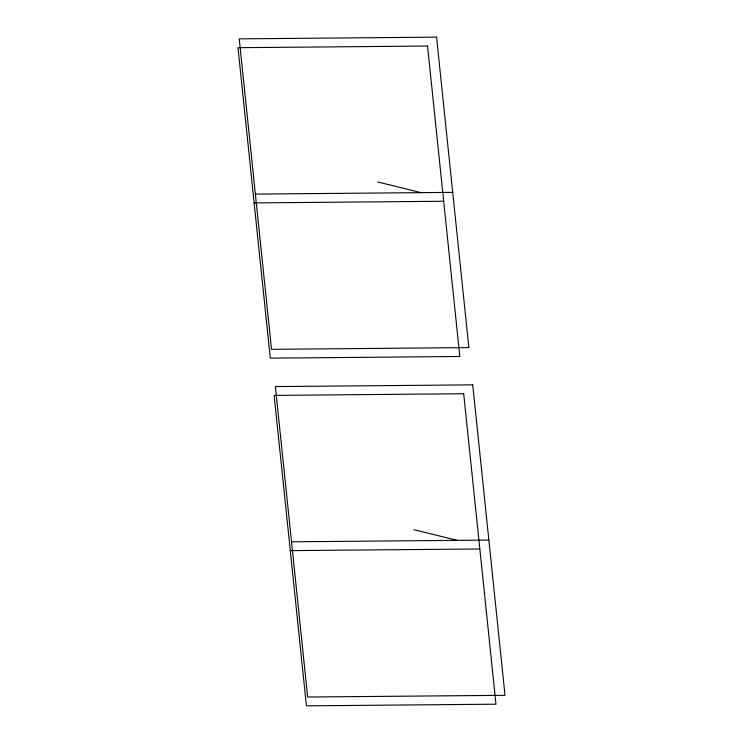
<?xml version="1.0" encoding="UTF-8"?>
<svg xmlns="http://www.w3.org/2000/svg" width="743" height="743" viewBox="0 0 743 743"><rect width="100%" height="100%" fill="white"/><g stroke="black" fill="none" stroke-linecap="round" stroke-linejoin="round"><path stroke-width="1.11" d="M255.369 194.099L452.71 192.372M254.134 202.913L443.673 201.26M291.525 541.805L488.866 540.087M290.29 550.628L479.829 548.975M377.76 181.989L421.188 192.651M413.916 529.694L457.344 540.356M436.578 37.15L239.237 38.868L271.511 349.321L468.852 347.603L436.578 37.15M427.541 46.038L237.992 47.691L270.276 358.145L459.815 356.491L427.541 46.038M472.724 384.855L275.384 386.574L307.667 697.027L505.008 695.309L472.724 384.855M463.688 393.744L274.148 395.397L306.422 705.85L495.971 704.197L463.688 393.744"/></g></svg>
